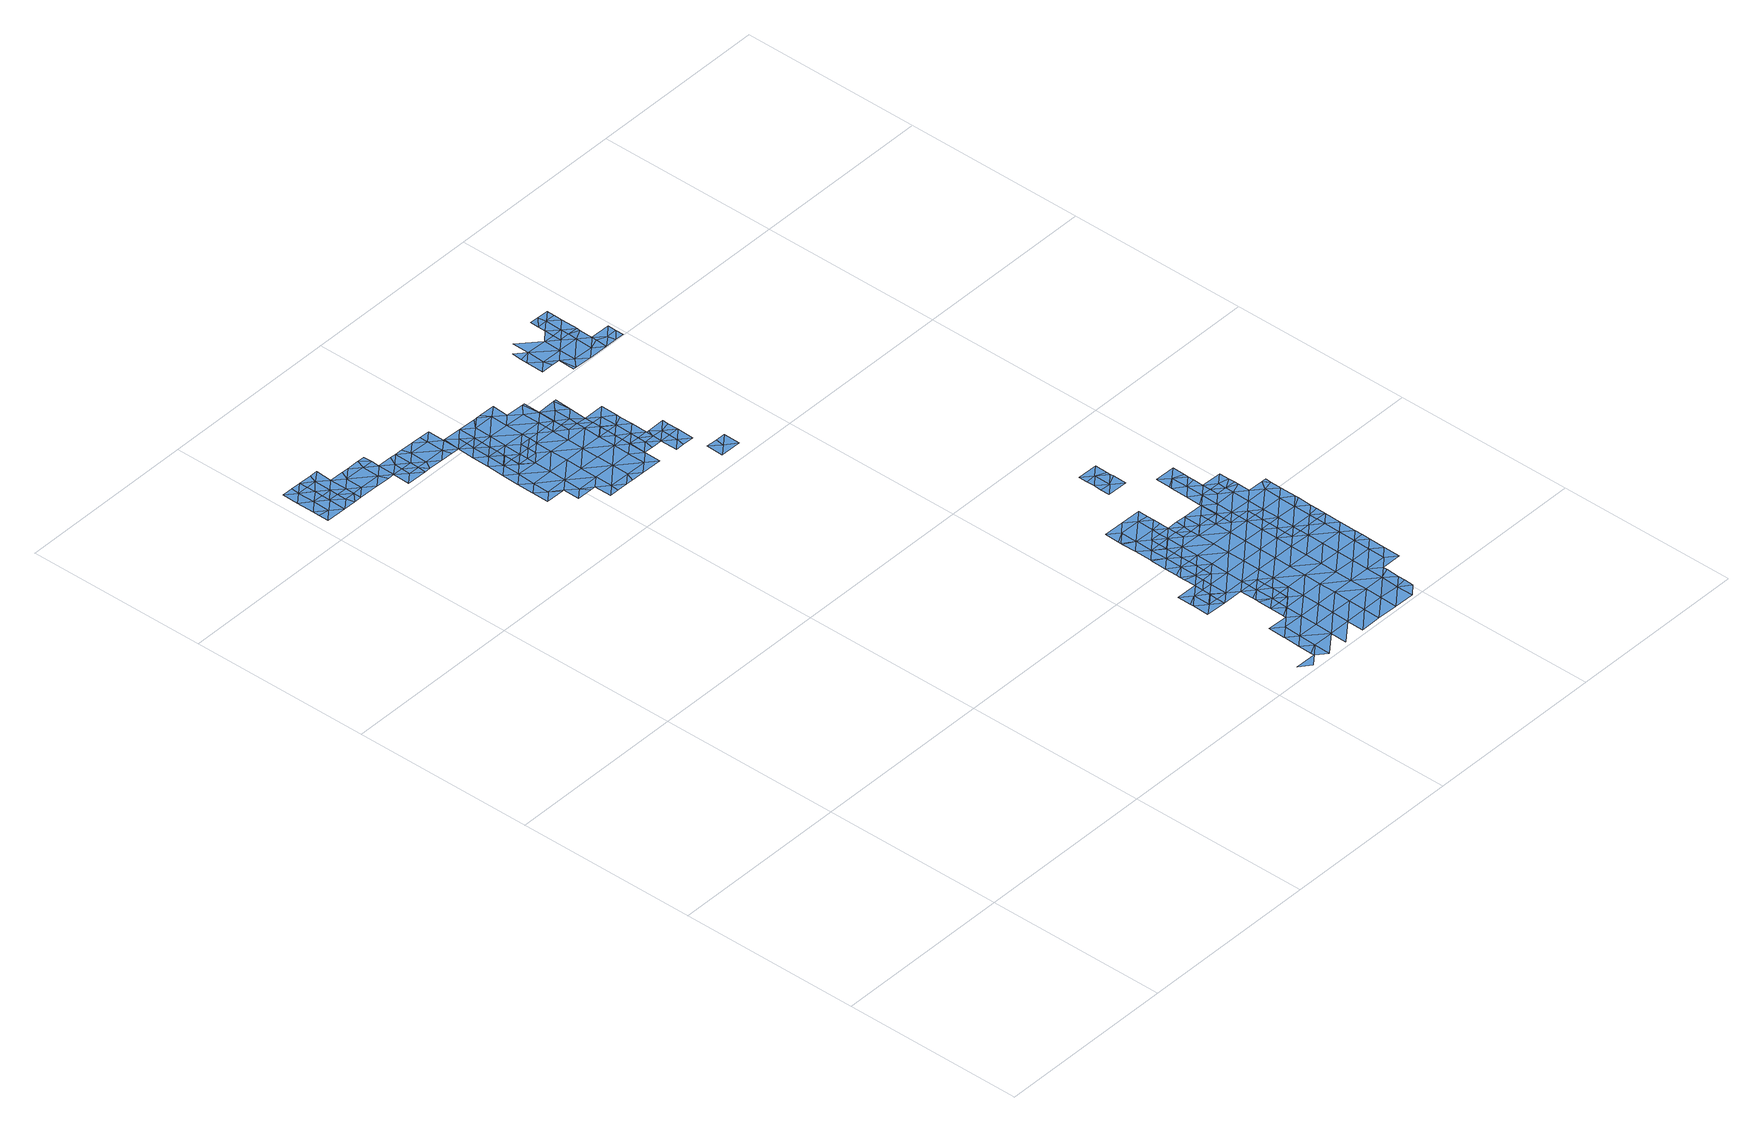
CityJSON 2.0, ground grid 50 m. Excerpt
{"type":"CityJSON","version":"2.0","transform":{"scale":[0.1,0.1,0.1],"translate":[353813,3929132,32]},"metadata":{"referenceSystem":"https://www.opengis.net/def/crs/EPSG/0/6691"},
"CityObjects":{
"waterbody1":{"type":"WaterBody","attributes":{"name":"4","class":"1140","function":"1","WaterBodyRiverFloodingRiskAttribute.description":"6","WaterBodyRiverFloodingRiskAttribute.rankOrg":"1","WaterBodyRiverFloodingRiskAttribute.adminType":"2","WaterBodyRiverFloodingRiskAttribute.scale":"L1"},"geometry":[{"type":"MultiSurface","lod":"1","boundaries":[[[0,1,2]],[[3,1,0]],[[4,1,3]],[[4,5,1]],[[6,7,8]],[[7,9,8]],[[7,10,9]],[[11,2,10]],[[9,10,12]],[[13,9,12]],[[13,8,9]],[[8,13,14]],[[15,16,1]],[[1,5,15]],[[17,10,2]],[[18,2,19]],[[17,20,12]],[[17,21,20]],[[19,2,1]],[[21,17,18]],[[18,17,2]],[[10,17,12]],[[19,1,16]],[[11,0,2]]]}]},
"waterbody2":{"type":"WaterBody","attributes":{"name":"4","class":"1140","function":"1","WaterBodyRiverFloodingRiskAttribute.description":"6","WaterBodyRiverFloodingRiskAttribute.rankOrg":"1","WaterBodyRiverFloodingRiskAttribute.adminType":"2","WaterBodyRiverFloodingRiskAttribute.scale":"L1"},"geometry":[{"type":"MultiSurface","lod":"1","boundaries":[[[22,23,24]],[[25,22,24]],[[26,27,24]],[[26,24,23]],[[27,25,24]],[[28,27,26]]]}]},
"waterbody3":{"type":"WaterBody","attributes":{"name":"4","class":"1140","function":"1","WaterBodyRiverFloodingRiskAttribute.description":"6","WaterBodyRiverFloodingRiskAttribute.rankOrg":"2","WaterBodyRiverFloodingRiskAttribute.adminType":"2","WaterBodyRiverFloodingRiskAttribute.scale":"L1"},"geometry":[{"type":"MultiSurface","lod":"1","boundaries":[[[29,30,31]],[[31,30,32]],[[32,30,33]],[[33,30,34]],[[33,34,25]],[[34,35,25]],[[34,36,35]],[[34,37,36]],[[34,38,37]],[[38,6,37]],[[36,37,14]],[[8,14,37]],[[39,40,41]],[[41,40,42]],[[41,42,43]],[[44,45,46]],[[47,48,44]],[[49,48,47]],[[48,49,50]],[[51,49,47]],[[52,26,23]],[[26,52,53]],[[54,53,52]],[[55,53,54]],[[53,55,56]],[[57,58,59]],[[60,58,57]],[[58,60,61]],[[62,61,60]],[[62,63,61]],[[64,65,66]],[[65,5,66]],[[5,4,66]],[[67,64,66]],[[67,68,6]],[[7,6,68]],[[55,69,56]],[[69,70,56]],[[71,56,70]],[[72,56,71]],[[72,28,56]],[[73,28,72]],[[27,28,73]],[[73,25,27]],[[72,74,73]],[[33,73,74]],[[53,56,28]],[[55,54,75]],[[75,76,55]],[[53,28,26]],[[73,33,25]],[[31,32,77]],[[34,30,38]],[[78,69,55]],[[76,78,55]],[[79,80,76]],[[61,81,82]],[[82,81,83]],[[83,84,82]],[[82,84,85]],[[84,86,85]],[[47,87,51]],[[44,46,47]],[[88,89,90]],[[89,91,90]],[[91,92,93]],[[94,95,43]],[[94,43,96]],[[90,91,93]],[[82,85,90]],[[97,98,99]],[[94,96,100]],[[96,43,42]],[[40,101,42]],[[101,102,42]],[[42,102,96]],[[102,100,96]],[[103,100,102]],[[104,94,105]],[[104,99,94]],[[97,99,104]],[[97,58,98]],[[98,58,82]],[[90,98,82]],[[93,98,90]],[[99,98,93]],[[99,93,94]],[[94,93,95]],[[92,95,93]],[[46,88,47]],[[88,85,47]],[[90,85,88]],[[47,85,87]],[[86,87,85]],[[79,81,80]],[[81,63,80]],[[106,80,63]],[[106,76,80]],[[37,6,8]],[[68,10,7]],[[38,67,6]],[[107,67,38]],[[67,66,68]],[[66,0,68]],[[3,66,4]],[[0,66,3]],[[68,0,11]],[[11,10,68]],[[81,61,63]],[[82,58,61]],[[58,97,59]],[[106,78,76]],[[108,69,78]],[[109,69,108]],[[69,109,70]],[[29,107,38]],[[30,29,38]]]}]},
"waterbody4":{"type":"WaterBody","attributes":{"name":"4","class":"1140","function":"1","WaterBodyRiverFloodingRiskAttribute.description":"6","WaterBodyRiverFloodingRiskAttribute.rankOrg":"1","WaterBodyRiverFloodingRiskAttribute.adminType":"2","WaterBodyRiverFloodingRiskAttribute.scale":"L1"},"geometry":[{"type":"MultiSurface","lod":"1","boundaries":[[[110,111,50]],[[89,46,112]],[[113,114,115]],[[116,113,115]],[[117,116,115]],[[118,119,120]],[[120,121,118]],[[122,123,121]],[[124,123,122]],[[123,124,125]],[[125,124,126]],[[127,128,124]],[[87,129,51]],[[130,129,87]],[[131,129,130]],[[132,129,131]],[[132,110,129]],[[133,110,132]],[[134,135,133]],[[110,136,111]],[[49,51,129]],[[49,129,50]],[[86,84,130]],[[137,130,84]],[[137,138,130]],[[137,76,138]],[[79,76,137]],[[83,81,137]],[[83,137,84]],[[136,110,135]],[[126,128,139]],[[140,39,141]],[[92,91,141]],[[95,41,43]],[[41,95,141]],[[128,115,139]],[[41,141,39]],[[112,140,141]],[[140,142,39]],[[114,142,115]],[[143,127,144]],[[124,128,126]],[[127,145,144]],[[125,126,139]],[[145,146,147]],[[122,148,124]],[[122,121,149]],[[117,115,128]],[[110,50,129]],[[150,151,152]],[[151,135,152]],[[135,151,136]],[[136,151,153]],[[136,153,154]],[[154,153,139]],[[154,139,140]],[[139,142,140]],[[40,39,142]],[[155,40,142]],[[114,155,142]],[[156,143,144]],[[79,137,81]],[[87,86,130]],[[131,130,138]],[[139,115,142]],[[155,101,40]],[[145,147,144]],[[157,158,144]],[[144,158,156]],[[159,156,158]],[[160,117,128]],[[160,128,143]],[[143,128,127]],[[112,141,91]],[[127,124,145]],[[145,124,148]],[[145,148,146]],[[141,95,92]],[[89,112,91]],[[111,45,44]],[[133,135,110]],[[153,151,125]],[[136,154,111]],[[112,154,140]],[[153,125,139]],[[151,123,125]],[[118,123,151]],[[121,123,118]],[[118,151,150]],[[161,150,152]],[[134,152,135]],[[146,148,162]],[[162,148,163]],[[134,164,152]],[[164,161,152]],[[119,118,150]],[[89,88,46]],[[111,154,45]],[[45,154,112]],[[163,148,122]],[[163,122,165]],[[149,165,122]],[[46,45,112]],[[44,48,111]],[[50,111,48]],[[158,157,166]],[[167,159,168]],[[168,159,158]],[[168,158,166]]]}]},
"waterbody5":{"type":"WaterBody","attributes":{"name":"4","class":"1140","function":"1","WaterBodyRiverFloodingRiskAttribute.description":"6","WaterBodyRiverFloodingRiskAttribute.rankOrg":"2","WaterBodyRiverFloodingRiskAttribute.adminType":"2","WaterBodyRiverFloodingRiskAttribute.scale":"L1"},"geometry":[{"type":"MultiSurface","lod":"1","boundaries":[[[169,170,171]],[[172,173,171]],[[172,174,173]],[[175,172,171]],[[172,176,174]],[[174,176,177]],[[177,176,178]],[[179,180,178]],[[176,179,178]],[[181,176,172]],[[172,175,181]],[[182,180,179]],[[181,183,176]],[[179,176,184]],[[184,176,183]],[[179,184,182]],[[185,186,187]],[[187,188,185]],[[185,189,186]],[[182,190,191]],[[184,190,182]],[[189,192,193]],[[181,194,195]],[[191,190,196]],[[181,197,183]],[[192,189,185]],[[193,198,199]],[[185,188,200]],[[201,184,183]],[[202,196,190]],[[198,193,192]],[[197,201,183]],[[181,195,197]],[[203,202,190]],[[185,204,192]],[[205,198,192]],[[206,204,185]],[[207,195,208]],[[185,200,206]],[[190,184,209]],[[204,205,192]],[[190,210,203]],[[209,184,201]],[[190,209,210]],[[200,211,206]],[[212,197,195]],[[211,213,206]],[[208,214,207]],[[209,215,210]],[[204,216,205]],[[197,217,201]],[[218,215,219]],[[218,210,215]],[[220,205,216]],[[212,217,197]],[[221,220,216]],[[195,207,212]],[[222,209,201]],[[213,223,206]],[[215,224,219]],[[225,204,206]],[[216,226,221]],[[224,213,227]],[[227,219,224]],[[228,226,229]],[[228,221,226]],[[230,207,214]],[[231,215,209]],[[224,223,213]],[[232,216,204]],[[233,234,235]],[[234,229,226]],[[233,229,234]],[[222,201,217]],[[235,236,237]],[[225,232,204]],[[206,223,225]],[[234,236,235]],[[238,236,239]],[[238,237,236]],[[231,209,222]],[[224,215,231]],[[214,240,230]],[[226,216,232]],[[212,241,217]],[[212,207,241]],[[226,242,234]],[[243,239,236]],[[244,245,224]],[[207,230,241]],[[234,246,236]],[[217,247,222]],[[242,226,232]],[[241,247,217]],[[224,231,244]],[[223,224,245]],[[223,248,225]],[[242,249,234]],[[246,250,236]],[[245,248,223]],[[250,251,236]],[[234,249,246]],[[240,252,230]],[[253,232,225]],[[243,236,251]],[[231,222,254]],[[248,253,225]],[[254,222,247]],[[230,255,241]],[[232,256,242]],[[257,246,249]],[[244,231,258]],[[240,259,252]],[[253,256,232]],[[241,255,247]],[[258,231,254]],[[249,260,257]],[[230,252,255]],[[249,242,256]],[[261,248,245]],[[244,258,262]],[[245,244,263]],[[259,264,252]],[[260,249,265]],[[244,262,263]],[[266,253,248]],[[247,255,267]],[[254,247,268]],[[269,255,252]],[[265,249,270]],[[249,256,270]],[[271,252,264]],[[247,267,268]],[[269,252,271]],[[272,262,258]],[[245,263,261]],[[273,256,253]],[[258,254,274]],[[275,265,270]],[[276,255,269]],[[274,254,268]],[[274,272,258]],[[256,277,270]],[[267,255,278]],[[248,261,266]],[[278,255,276]],[[279,261,263]],[[256,280,277]],[[270,281,275]],[[282,281,270]],[[256,273,280]],[[282,270,277]],[[253,266,273]],[[283,279,263]],[[263,262,283]],[[284,285,261]],[[283,262,272]],[[267,278,286]],[[261,279,284]],[[287,274,268]],[[282,288,281]],[[266,261,285]],[[268,267,289]],[[290,280,273]],[[285,291,266]],[[292,273,266]],[[289,267,286]],[[289,287,268]],[[291,292,266]],[[274,293,272]],[[294,279,283]],[[286,278,295]],[[296,273,292]],[[297,273,296]],[[290,273,298]],[[272,293,283]],[[298,273,297]],[[295,299,286]],[[283,300,294]],[[293,274,287]],[[289,286,299]],[[301,289,299]],[[287,289,301]],[[300,283,302]],[[283,293,302]],[[303,287,301]],[[293,287,304]],[[287,303,304]],[[305,300,302]],[[302,293,306]],[[293,304,306]],[[305,302,307]],[[302,306,307]]]}]},
"waterbody6":{"type":"WaterBody","attributes":{"name":"4","class":"1140","function":"1","WaterBodyRiverFloodingRiskAttribute.description":"6","WaterBodyRiverFloodingRiskAttribute.rankOrg":"2","WaterBodyRiverFloodingRiskAttribute.adminType":"2","WaterBodyRiverFloodingRiskAttribute.scale":"L1"},"geometry":[{"type":"MultiSurface","lod":"1","boundaries":[[[308,309,310]],[[311,312,117]],[[311,117,160]],[[312,310,114]],[[312,114,113]],[[312,113,116]],[[116,117,312]],[[160,156,311]],[[160,143,156]],[[313,312,314]],[[155,310,101]],[[101,310,309]],[[313,308,312]],[[312,308,310]],[[114,310,155]],[[311,156,159]],[[311,314,312]],[[167,311,159]],[[167,314,311]]]}]},
"waterbody7":{"type":"WaterBody","attributes":{"name":"4","class":"1140","function":"1","WaterBodyRiverFloodingRiskAttribute.description":"6","WaterBodyRiverFloodingRiskAttribute.rankOrg":"1","WaterBodyRiverFloodingRiskAttribute.adminType":"2","WaterBodyRiverFloodingRiskAttribute.scale":"L1"},"geometry":[{"type":"MultiSurface","lod":"1","boundaries":[[[199,315,316]],[[316,317,318]],[[317,319,318]],[[199,316,193]],[[316,320,317]],[[186,189,318]],[[320,316,315]],[[189,193,316]],[[188,318,319]],[[187,318,188]],[[186,318,187]],[[189,316,318]]]}]},
"waterbody8":{"type":"WaterBody","attributes":{"name":"4","class":"1140","function":"1","WaterBodyRiverFloodingRiskAttribute.description":"6","WaterBodyRiverFloodingRiskAttribute.rankOrg":"1","WaterBodyRiverFloodingRiskAttribute.adminType":"2","WaterBodyRiverFloodingRiskAttribute.scale":"L1"},"geometry":[{"type":"MultiSurface","lod":"1","boundaries":[[[321,322,323]],[[324,323,325]],[[323,324,326]],[[321,323,326]],[[322,166,323]],[[323,166,325]]]}]},
"waterbody9":{"type":"WaterBody","attributes":{"name":"4","class":"1140","function":"1","WaterBodyRiverFloodingRiskAttribute.description":"6","WaterBodyRiverFloodingRiskAttribute.rankOrg":"2","WaterBodyRiverFloodingRiskAttribute.adminType":"2","WaterBodyRiverFloodingRiskAttribute.scale":"L1"},"geometry":[{"type":"MultiSurface","lod":"1","boundaries":[[[321,327,328]],[[328,322,321]],[[328,327,329]],[[328,329,330]],[[166,322,328]],[[166,328,168]],[[328,330,168]],[[330,167,168]]]}]},
"waterbody10":{"type":"WaterBody","attributes":{"name":"4","class":"1140","function":"1","WaterBodyRiverFloodingRiskAttribute.description":"6","WaterBodyRiverFloodingRiskAttribute.rankOrg":"1","WaterBodyRiverFloodingRiskAttribute.adminType":"2","WaterBodyRiverFloodingRiskAttribute.scale":"L1"},"geometry":[{"type":"MultiSurface","lod":"1","boundaries":[[[331,332,333]],[[334,332,335]],[[331,336,332]],[[334,333,332]],[[336,335,332]]]}]},
"waterbody11":{"type":"WaterBody","attributes":{"name":"4","class":"1140","function":"1","WaterBodyRiverFloodingRiskAttribute.description":"6","WaterBodyRiverFloodingRiskAttribute.rankOrg":"1","WaterBodyRiverFloodingRiskAttribute.adminType":"2","WaterBodyRiverFloodingRiskAttribute.scale":"L1"},"geometry":[{"type":"MultiSurface","lod":"1","boundaries":[[[337,338,339]],[[339,219,337]],[[218,219,339]],[[203,210,218]],[[227,337,219]],[[339,196,202]],[[340,196,339]],[[202,203,339]],[[218,339,203]],[[338,340,339]],[[341,337,200]],[[338,337,341]],[[213,337,227]],[[213,211,337]],[[211,200,337]]]}]},
"waterbody12":{"type":"WaterBody","attributes":{"name":"4","class":"1140","function":"1","WaterBodyRiverFloodingRiskAttribute.description":"6","WaterBodyRiverFloodingRiskAttribute.rankOrg":"2","WaterBodyRiverFloodingRiskAttribute.adminType":"2","WaterBodyRiverFloodingRiskAttribute.scale":"L1"},"geometry":[{"type":"MultiSurface","lod":"1","boundaries":[[[342,343,344]],[[345,344,343]],[[346,347,348]],[[347,345,343]],[[346,345,347]],[[343,342,349]],[[350,351,349]],[[351,352,349]],[[347,343,353]],[[343,349,353]],[[351,354,352]],[[349,352,353]],[[355,347,356]],[[356,347,353]],[[357,352,354]],[[352,358,353]],[[356,353,359]],[[360,357,354]],[[361,362,356]],[[356,359,361]],[[352,357,358]],[[359,353,358]],[[363,359,358]],[[364,358,357]],[[365,364,357]],[[365,357,360]],[[366,363,358]],[[364,366,358]],[[367,363,366]]]}]},
"waterbody13":{"type":"WaterBody","attributes":{"name":"4","class":"1140","function":"1","WaterBodyRiverFloodingRiskAttribute.description":"6","WaterBodyRiverFloodingRiskAttribute.rankOrg":"1","WaterBodyRiverFloodingRiskAttribute.adminType":"2","WaterBodyRiverFloodingRiskAttribute.scale":"L1"},"geometry":[{"type":"MultiSurface","lod":"1","boundaries":[[[368,369,199]],[[370,371,372]],[[373,370,372]],[[374,375,373]],[[376,377,378]],[[376,378,379]],[[379,380,381]],[[381,380,382]],[[382,380,239]],[[239,243,374]],[[375,374,251]],[[243,251,374]],[[372,371,383]],[[372,383,384]],[[385,384,386]],[[383,386,384]],[[374,372,382]],[[372,374,373]],[[385,387,384]],[[382,388,381]],[[238,239,380]],[[382,239,374]],[[372,384,382]],[[387,382,384]],[[388,382,387]],[[379,378,380]],[[205,220,368]],[[237,238,380]],[[235,237,380]],[[378,235,380]],[[233,235,378]],[[369,368,389]],[[198,205,368]],[[198,368,199]],[[390,377,391]],[[390,391,389]],[[390,389,368]],[[390,368,221]],[[220,221,368]],[[228,229,390]],[[377,390,378]],[[390,229,378]],[[233,378,229]],[[221,228,390]]]}]},
"waterbody14":{"type":"WaterBody","attributes":{"name":"4","class":"1140","function":"1","WaterBodyRiverFloodingRiskAttribute.description":"6","WaterBodyRiverFloodingRiskAttribute.rankOrg":"1","WaterBodyRiverFloodingRiskAttribute.adminType":"2","WaterBodyRiverFloodingRiskAttribute.scale":"L1"},"geometry":[{"type":"MultiSurface","lod":"1","boundaries":[[[392,393,394]],[[395,367,396]],[[363,367,395]],[[361,359,395]],[[395,359,363]],[[393,397,398]],[[399,397,396]],[[396,397,395]],[[397,393,392]],[[398,397,399]],[[397,362,395]],[[362,397,392]],[[361,395,362]]]}]},
"waterbody15":{"type":"WaterBody","attributes":{"name":"4","class":"1140","function":"1","WaterBodyRiverFloodingRiskAttribute.description":"6","WaterBodyRiverFloodingRiskAttribute.rankOrg":"1","WaterBodyRiverFloodingRiskAttribute.adminType":"2","WaterBodyRiverFloodingRiskAttribute.scale":"L1"},"geometry":[{"type":"MultiSurface","lod":"1","boundaries":[[[400,401,402]],[[400,402,403]],[[400,404,401]],[[404,364,401]],[[364,405,401]],[[401,405,360]],[[402,401,360]]]}]},
"waterbody16":{"type":"WaterBody","attributes":{"name":"4","class":"1140","function":"1","WaterBodyRiverFloodingRiskAttribute.description":"6","WaterBodyRiverFloodingRiskAttribute.rankOrg":"1","WaterBodyRiverFloodingRiskAttribute.adminType":"2","WaterBodyRiverFloodingRiskAttribute.scale":"L1"},"geometry":[{"type":"MultiSurface","lod":"1","boundaries":[[[406,407,408]],[[409,410,408]],[[411,412,410]],[[413,409,408]],[[412,411,414]],[[415,412,416]],[[407,413,408]],[[416,412,414]],[[406,408,417]],[[415,417,412]],[[408,410,412]],[[417,408,412]]]}]},
"waterbody17":{"type":"WaterBody","attributes":{"name":"4","class":"1140","function":"1","WaterBodyRiverFloodingRiskAttribute.description":"6","WaterBodyRiverFloodingRiskAttribute.rankOrg":"1","WaterBodyRiverFloodingRiskAttribute.adminType":"2","WaterBodyRiverFloodingRiskAttribute.scale":"L1"},"geometry":[{"type":"MultiSurface","lod":"1","boundaries":[[[418,419,420]],[[421,422,423]],[[422,421,424]],[[424,425,426]],[[427,428,429]],[[430,431,425]],[[432,433,434]],[[435,424,421]],[[424,435,425]],[[429,425,435]],[[428,425,429]],[[428,430,425]],[[436,433,432]],[[437,433,436]],[[438,433,437]],[[439,433,438]],[[440,433,439]],[[434,440,441]],[[442,434,441]],[[298,426,431]],[[290,443,277]],[[298,297,426]],[[291,444,292]],[[445,265,275]],[[281,288,442]],[[257,260,446]],[[250,446,251]],[[418,447,448]],[[297,296,426]],[[426,292,444]],[[426,296,292]],[[449,438,437]],[[438,450,439]],[[440,434,433]],[[451,422,452]],[[453,434,419]],[[453,432,434]],[[305,307,451]],[[420,447,418]],[[443,298,431]],[[450,438,454]],[[425,431,426]],[[285,284,452]],[[455,451,307]],[[451,300,305]],[[423,422,456]],[[300,451,452]],[[291,285,444]],[[451,456,422]],[[447,420,430]],[[430,420,431]],[[420,443,431]],[[288,457,442]],[[455,456,451]],[[452,444,285]],[[422,444,452]],[[444,422,424]],[[444,424,426]],[[446,250,257]],[[246,257,250]],[[458,445,442]],[[419,457,420]],[[265,445,458]],[[438,449,459]],[[454,438,459]],[[446,460,251]],[[460,446,458]],[[260,458,446]],[[458,260,265]],[[442,445,281]],[[275,281,445]],[[282,277,443]],[[282,443,288]],[[288,443,457]],[[457,443,420]],[[434,457,419]],[[457,434,442]],[[277,280,290]],[[290,298,443]],[[284,279,452]],[[294,300,452]],[[452,279,294]]]}]},
"waterbody18":{"type":"WaterBody","attributes":{"name":"4","class":"1140","function":"1","WaterBodyRiverFloodingRiskAttribute.description":"6","WaterBodyRiverFloodingRiskAttribute.rankOrg":"2","WaterBodyRiverFloodingRiskAttribute.adminType":"2","WaterBodyRiverFloodingRiskAttribute.scale":"L1"},"geometry":[{"type":"MultiSurface","lod":"1","boundaries":[[[418,461,462]],[[461,463,462]],[[462,463,432]],[[453,419,418]],[[432,453,462]],[[462,453,418]],[[461,418,448]]]}]}
},
"vertices":[
[64,2135,42],[35,2159,42],[35,2113,42],[64,2136,42],[64,2158,42],[64,2181,42],[119,2088,41],[91,2089,41],[119,2065,41],[91,2065,41],[63,2089,42],[63,2112,42],[62,2042,42],[96,2042,41],[118,2042,41],[36,2182,42],[7,2182,42],[34,2066,42],[6,2090,42],[6,2137,42],[5,2043,42],[5,2070,42],
[231,1994,40],[288,1993,39],[260,2016,40],[232,2040,40],[289,2016,39],[260,2039,40],[289,2039,40],
[177,2134,41],[205,2110,41],[212,2133,41],[233,2109,41],[232,2086,41],[204,2063,41],[213,2040,40],[175,2041,41],[147,2064,41],[148,2111,41],[626,1849,34],[654,1849,35],[626,1872,35],[655,1871,36],[627,1895,35],[484,1851,35],[513,1851,34],[513,1874,34],[484,1874,35],[456,1852,35],[456,1875,36],[455,1852,35],[456,1897,36],[304,1993,39],[317,2016,39],[344,1992,39],[373,2015,38],[317,2062,40],[528,2035,36],[543,2012,36],[572,2034,36],[516,2035,36],[487,2013,37],[508,2035,36],[458,2036,37],[121,2180,42],[101,2180,42],[92,2158,42],[120,2135,41],[91,2112,42],[374,2061,39],[346,2084,40],[311,2085,40],[290,2085,40],[261,2062,40],[274,2086,40],[379,1992,38],[402,1991,38],[233,2133,41],[402,2037,38],[430,1991,37],[430,2014,38],[458,1990,37],[486,1967,36],[457,1967,36],[457,1944,36],[485,1920,35],[457,1921,36],[456,1898,36],[513,1896,35],[542,1896,34],[542,1919,34],[570,1895,34],[598,1895,34],[599,1918,34],[628,1941,35],[626,1895,35],[655,1917,37],[571,1989,35],[543,1966,35],[599,1965,34],[678,1940,36],[682,1848,34],[683,1894,36],[684,1940,37],[623,1988,34],[628,1988,34],[407,2037,38],[158,2134,41],[403,2083,39],[375,2084,39],
[427,1829,35],[484,1828,34],[541,1873,34],[681,1801,34],[682,1802,34],[653,1779,34],[681,1778,34],[681,1755,34],[481,1689,34],[452,1667,34],[494,1666,34],[510,1666,34],[537,1642,34],[538,1688,34],[595,1688,34],[539,1735,34],[596,1734,34],[651,1687,34],[652,1733,34],[428,1875,36],[428,1921,38],[400,1898,37],[399,1853,36],[398,1806,35],[398,1760,34],[426,1782,34],[483,1781,34],[429,1968,37],[401,1945,37],[596,1780,34],[597,1826,34],[598,1872,34],[654,1825,34],[680,1709,34],[679,1663,34],[651,1640,34],[622,1617,34],[678,1616,34],[594,1641,34],[509,1619,34],[453,1713,34],[482,1735,34],[425,1736,34],[540,1781,34],[540,1827,34],[682,1825,34],[681,1709,34],[704,1662,34],[708,1686,34],[709,1709,34],[680,1732,34],[449,1713,34],[585,1618,34],[565,1618,34],[397,1714,34],[536,1619,34],[736,1662,34],[737,1709,34],[737,1688,34],
[1106,38,9],[1135,15,9],[1164,37,9],[1192,60,9],[1164,46,9],[1164,83,10],[1191,14,9],[1193,106,11],[1165,128,11],[1165,129,11],[1194,152,11],[1166,176,11],[1249,59,9],[1222,175,11],[1249,105,11],[1250,151,11],[1197,337,12],[1169,360,12],[1168,337,12],[1168,315,12],[1169,361,12],[1251,197,11],[1222,181,11],[1197,383,12],[1169,383,12],[1248,13,9],[1305,58,11],[1223,221,12],[1306,104,11],[1198,406,12],[1170,407,12],[1224,314,12],[1307,150,12],[1251,220,12],[1279,220,12],[1254,382,12],[1226,406,12],[1253,336,12],[1362,57,11],[1305,12,10],[1308,196,12],[1280,220,12],[1253,313,12],[1363,103,12],[1281,313,12],[1361,11,11],[1308,242,12],[1255,429,12],[1364,149,12],[1280,243,12],[1281,266,12],[1226,429,12],[1227,452,12],[1364,195,12],[1310,335,12],[1309,289,12],[1311,381,12],[1255,475,12],[1281,290,12],[1227,475,12],[1227,498,12],[1419,56,12],[1365,242,12],[1311,428,12],[1228,521,12],[1256,521,12],[1228,544,12],[1257,567,12],[1228,545,12],[1228,568,12],[1229,591,12],[1418,10,11],[1420,102,12],[1312,474,12],[1257,591,12],[1366,288,12],[1367,334,12],[1285,544,12],[1420,149,12],[1367,380,12],[1313,520,12],[1286,567,12],[1286,590,12],[1475,55,10],[1368,427,12],[1421,195,12],[1476,101,12],[1369,473,12],[1313,543,12],[1422,241,12],[1475,9,10],[1341,543,12],[1424,379,12],[1423,287,12],[1423,333,12],[1504,32,10],[1342,543,12],[1425,426,12],[1477,148,12],[1478,194,12],[1504,77,11],[1370,519,12],[1504,57,11],[1479,286,12],[1426,472,12],[1478,240,12],[1370,542,12],[1505,112,12],[1398,496,12],[1505,124,12],[1452,356,12],[1398,495,12],[1398,542,12],[1398,518,12],[1480,332,12],[1452,379,12],[1453,402,12],[1534,147,12],[1535,239,12],[1399,542,12],[1534,193,12],[1426,495,12],[1453,425,12],[1453,448,12],[1536,285,12],[1480,355,12],[1561,123,12],[1453,449,12],[1454,471,12],[1454,494,12],[1562,170,12],[1509,355,12],[1563,215,12],[1537,331,12],[1563,239,12],[1564,262,12],[1537,354,12],[1564,308,12],[1565,354,12],
[739,1801,34],[739,1847,34],[710,1824,34],[709,1732,34],[710,1778,34],[738,1789,34],[738,1754,34],
[1112,408,12],[1141,384,12],[1112,361,12],[1140,338,12],[1111,316,12],[1112,369,12],
[793,1661,34],[765,1662,34],[764,1638,34],[759,1615,34],[736,1615,34],[792,1614,34],
[793,1690,34],[765,1685,34],[793,1708,34],[744,1708,34],
[790,1522,34],[819,1545,34],[791,1569,34],[823,1568,34],[848,1568,34],[848,1521,34],
[1252,290,12],[1224,267,12],[1252,243,12],[1223,257,12],[1224,278,12],
[776,2031,36],[771,2054,36],[742,2031,36],[743,2078,37],[743,2097,37],[772,2101,37],[744,2124,38],[799,2030,35],[798,1985,35],[805,1985,35],[827,2007,35],[828,2053,35],[855,1984,34],[772,2147,38],[828,2100,36],[884,2006,34],[884,2052,35],[857,2076,36],[911,1983,34],[857,2099,36],[857,2123,37],[885,2076,36],[912,2029,35],[912,2015,35],[913,2066,35],[913,2075,36],
[1198,430,12],[1170,438,12],[1287,655,12],[1287,682,12],[1259,659,12],[1287,636,12],[1258,613,12],[1286,617,12],[1172,541,12],[1171,499,12],[1200,522,12],[1172,545,12],[1200,568,12],[1173,592,12],[1201,614,12],[1230,683,12],[1202,660,12],[1173,645,12],[1174,684,12],[1173,637,12],[1173,632,12],[1170,453,12],[1199,476,12],[1171,465,12],
[858,2145,37],[882,2168,37],[858,2168,38],[885,2099,36],[914,2122,36],[886,2145,37],[914,2167,37],[914,2145,37],
[969,2005,34],[940,2005,34],[943,1983,34],[968,1982,34],[969,2028,34],[912,2014,35],
[1346,831,12],[1347,866,12],[1318,844,12],[1290,842,12],[1290,821,12],[1289,800,12],[1317,797,12],[1290,867,12],[1289,774,12],[1346,810,12],[1345,773,12],[1346,820,12],
[1484,587,12],[1456,587,12],[1484,564,12],[1567,447,12],[1538,424,12],[1567,438,12],[1539,470,12],[1540,516,12],[1482,471,12],[1568,539,12],[1557,539,12],[1568,522,12],[1512,540,12],[1483,517,12],[1456,633,12],[1429,657,12],[1428,611,12],[1567,492,12],[1457,662,12],[1457,679,12],[1429,703,12],[1401,680,12],[1400,634,12],[1399,594,12],[1399,588,12],[1426,518,12],[1482,425,12],[1370,565,12],[1314,566,12],[1513,575,12],[1513,586,12],[1457,691,12],[1401,686,12],[1537,377,12],[1481,378,12],[1456,610,12],[1402,727,12],[1566,381,12],[1566,400,12],[1427,564,12],[1342,589,12],[1458,726,12],[1316,590,12],
[1513,604,12],[1485,610,12],[1513,632,12]
]}
